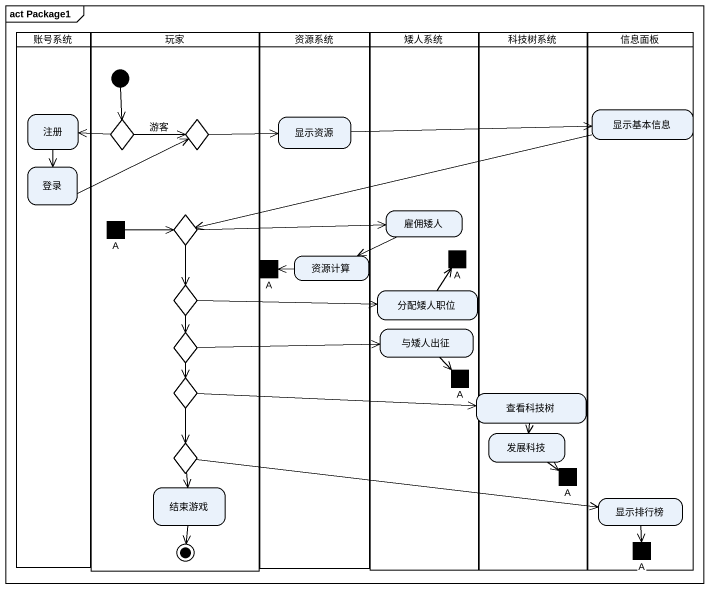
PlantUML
@startuml
mainframe act Package1
hide empty description
state 账号系统 <<partition>> {
  state 注册
  state 登录
}
state 玩家 <<partition>> {
  state choice1 <<choice>>
  state choice2 <<choice>>
  state A <<fork>>
  state choice3 <<choice>>
  state choice4 <<choice>>
  state choice5 <<choice>>
  state choice6 <<choice>>
  state choice7 <<choice>>
  state 结束游戏
  [*] --> choice1
  结束游戏 --> [*]
}
state 资源系统 <<partition>> {
  state 显示资源
  state "A" as A_2 <<join>>
  state 资源计算
}
state 矮人系统 <<partition>> {
  state 雇佣矮人
  state "A" as A_3 <<join>>
  state 分配矮人职位
  state 与矮人出征
  state "A" as A_4 <<join>>
}
state 科技树系统 <<partition>> {
  state 查看科技树
  state 发展科技
  state "A" as A_5 <<join>>
}
state 信息面板 <<partition>> {
  state 显示基本信息
  state 显示排行榜
  state "A" as A_6 <<join>>
}
注册 --> 登录
显示基本信息 -left-> choice3
choice1 -left-> 注册
choice1 -right-> choice2 : 游客
choice2 -right-> 显示资源
显示资源 -right-> 显示基本信息
登录 -right-> choice2
A -right-> choice3
choice3 -right-> 雇佣矮人
choice3 --> choice4
雇佣矮人 -left-> 资源计算
资源计算 -left-> A_2
choice4 -right-> 分配矮人职位
choice4 --> choice5
分配矮人职位 -up-> A_3
choice5 -right-> 与矮人出征
choice5 --> choice6
与矮人出征 --> A_4
choice6 -right-> 查看科技树
choice6 --> choice7
查看科技树 --> 发展科技
发展科技 --> A_5
choice7 --> 结束游戏
choice7 -right-> 显示排行榜
显示排行榜 --> A_6
@enduml
